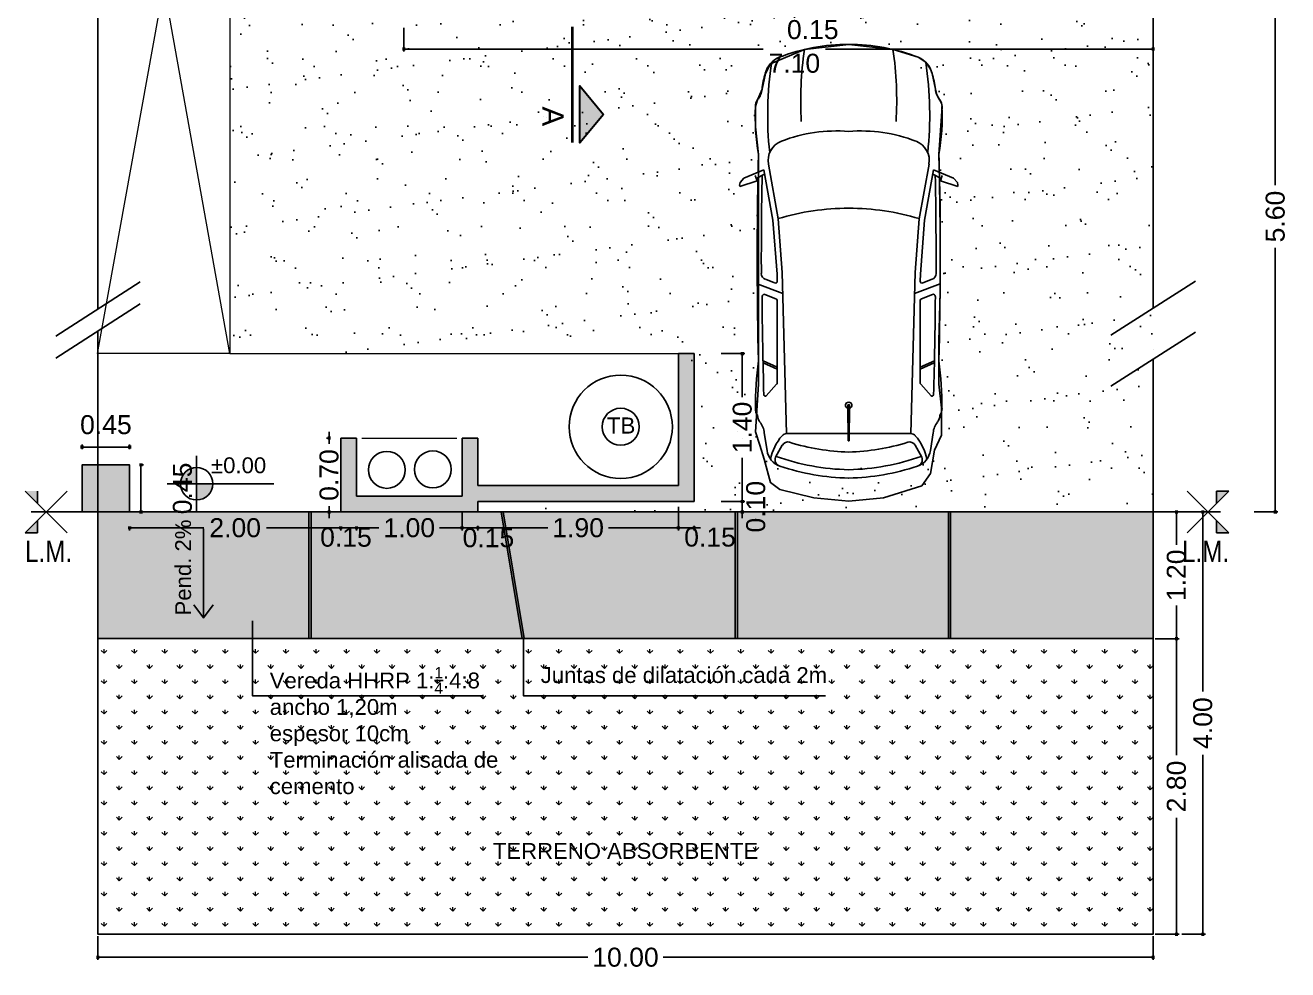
# Model space of a CAD drawing. Header units: millimetres. Extents: x 167 to 347, y -139 to 78.
# Drawn here: x 239.14 to 251.1, y -63.54 to -54.59 of the extents above; entities that cross this region are included whole.
import ezdxf

# ---------------------------------------------------------------- set-up
doc = ezdxf.new("R2010")
doc.units = ezdxf.units.MM
doc.header["$LTSCALE"] = 0.1
doc.header["$MEASUREMENT"] = 0
doc.header["$PDMODE"] = 3
doc.header["$PDSIZE"] = 0.1
doc.linetypes.add('ACAD_ISO04W100', pattern=[30, 24, -3, 0, -3])
doc.layers.get('DEFPOINTS').update_dxf_attribs({"color": 1})
for name, color, linetype in [('11.Ejes', 6, 'ACAD_ISO04W100'), ('9.Mobiliario', 252, 'Continuous'), ('Cotas', 1, 'Continuous'), ('Cubierta', 7, 'Continuous'), ('HATCH', 10, 'Continuous'), ('MURO', 4, 'Continuous'), ('Muros', 7, 'Continuous'), ('muros-pta', 4, 'Continuous'), ('Textos', 2, 'Continuous')]:
    doc.layers.add(name, color=color, linetype=linetype)
doc.layers.add('17.Sombras', color=8, linetype='Continuous', lineweight=5)
doc.styles.add('ARIAL', font='arial.ttf', dxfattribs={"height": 0.18})
doc.styles.add('Diego', font='arial.ttf')
doc.styles.get("Standard").update_dxf_attribs({"font": 'arial.ttf'})
doc.dimstyles.new('MARQ 100', dxfattribs={"dimscale": 0.1, "dimtxt": 1.75, "dimasz": 0.3, "dimexe": 0.25, "dimexo": 1.5, "dimtad": 0, "dimzin": 1, "dimdsep": 46, "dimtxsty": 'ARIAL', "dimblk": 'BOXFILLED', "dimcen": 2.5, "dimclrd": 8, "dimclre": 8, "dimclrt": 4, "dimazin": 0, "dimtfac": 1, "dimtmove": 2, "dimatfit": 3, "dimldrblk": 'DOTSMALL', "dimfxl": 2, "dimfxlon": 1, "dimlwd": -1, "dimarcsym": 0})

# ---------------------------------------------------------------- blocks, each defined once
blk = doc.blocks.new('AUTO GOLF PLANTA')
for p, q in [((1.189, 0.804), (1.268, 0.994)), ((1.268, 0.994), (1.309, 1.03)), ((1.346, 1.033), (1.293, 0.869)), ((1.309, 1.03), (1.335, 1.035)), ((1.335, 1.035), (1.346, 1.033)), ((1.27, 0.877), (1.23, 0.797)), ((1.293, 0.869), (1.243, 0.887)), ((2.267, 0.866), (2.361, 0.624)), ((1.651, 0.668), (1.135, 0.761)), ((1.665, 0.719), (1.189, 0.804)), ((1.665, 0.719), (2.175, 0.679)), ((2.225, 0.79), (2.26, 0.702)), ((2.369, 0.794), (2.409, 0.69)), ((2.997, 0.812), (3.056, 0.678)), ((3.017, 0.81), (3.075, 0.678)), ((3.219, 0.683), (3.33, 0.781)), ((3.679, 0.801), (3.846, 0.774)), ((1.651, 0.668), (2.162, 0.629)), ((3.686, 0.588), (2.162, 0.629)), ((2.243, 0.678), (2.175, 0.679)), ((2.427, 0.678), (3.206, 0.678)), ((3.796, 0.629), (3.91, 0.693)), ((3.686, 0.587), (3.686, 0.005)), ((3.419, 0.007), (3.755, 0.004)), ((3.755, -0.004), (3.755, 0.004)), ((3.419, -0.007), (3.755, -0.004)), ((3.686, -0.587), (3.686, -0.005)), ((3.686, -0.588), (2.162, -0.629)), ((1.651, -0.668), (1.135, -0.761)), ((1.651, -0.668), (2.162, -0.629)), ((1.665, -0.719), (2.175, -0.679)), ((2.243, -0.678), (2.175, -0.679)), ((2.225, -0.79), (2.26, -0.702)), ((2.267, -0.866), (2.361, -0.624)), ((2.369, -0.794), (2.409, -0.69)), ((2.427, -0.678), (3.206, -0.678)), ((2.997, -0.812), (3.056, -0.678)), ((3.017, -0.81), (3.075, -0.678)), ((3.219, -0.683), (3.33, -0.781)), ((3.796, -0.629), (3.91, -0.693)), ((1.665, -0.719), (1.189, -0.804)), ((1.189, -0.804), (1.268, -0.994)), ((1.27, -0.877), (1.23, -0.797)), ((3.679, -0.801), (3.846, -0.774)), ((1.293, -0.869), (1.243, -0.887)), ((1.346, -1.033), (1.293, -0.869)), ((1.268, -0.994), (1.309, -1.03)), ((1.309, -1.03), (1.335, -1.035)), ((1.335, -1.035), (1.346, -1.033))]:
    blk.add_line(p, q)
for centre, radius, start, end in [((0.403, 1.017), 0.197, 275.9895, 308.6871), ((0.585, 0.789), 0.0955, 87.4739, 128.6871), ((0.685, -1.132), 2.018, 79.8258, 92.7114), ((2.019, -39.672), 40.539, 91.1408, 91.3819), ((2.019, -39.672), 40.539, 88.6181, 91.0712), ((3.453, -2.653), 3.537, 90.0603, 97.4025), ((3.453, 0.789), 0.0955, 51.3129, 92.5261), ((3.517, 0.768), 0.0955, 51.3129, 92.5261), ((3.7, 0.996), 0.197, 231.3129, 264.0105), ((0.33, 0.572), 0.225, 104.0371, 157.2006), ((0.67, -2.536), 3.304, 83.8263, 98.7194), ((0.499, 0.098), 0.727, 95.9895, 107.9469), ((1.101, 0.567), 0.197, 79.8299, 158.9468), ((2.019, -39.672), 40.5, 89.7857, 91.1003), ((2.17, 0.769), 0.059, 21.2791, 89.7857), ((2.387, 0.801), 0.0197, 89.6118, 201.2791), ((2.105, -40.859), 41.681, 88.3299, 89.6118), ((3.319, 0.79), 0.0138, 319.5223, 88.2063), ((4.024, 0.266), 0.484, 101.1159, 130.9804), ((3.824, 0.595), 0.18, 18.2803, 83.2196), ((1.838, 0), 1.838, 158.994, 180), ((2.269, 0.117), 1.449, 158.9468, 184.6441), ((3.873, 0), 2.321, 163.2682, 180), ((2.243, 0.695), 0.0177, 268.4926, 21.2791), ((2.427, 0.697), 0.0197, 201.2791, 270), ((3.206, 0.697), 0.0197, 270, 311.6453), ((3.745, 0.587), 0.059, 130.9804, 180), ((3.825, 0.577), 0.059, 119.294, 197.2942), ((1.86, -0.043), 2.169, 1.135, 19.702), ((3.935, 0.635), 0.0623, 15.1262, 113.3532), ((1.889, -0.047), 2.219, 1.2017, 18.3402), ((1.822, -0.05), 2.04, 1.3982, 17.3891), ((0.532, -2.849), 3.304, 86.544, 98.4137), ((1.838, 0), 1.838, 180, 201.006), ((3.873, 0), 2.321, 180, 196.7318), ((3.419, 0), 0.0297, 13.7603, 346.2397), ((3.419, 0), 0.00735, 90, 270), ((1.889, 0.047), 2.219, 341.6598, 358.7983), ((2.269, -0.117), 1.449, 175.3559, 201.0532), ((1.822, 0.05), 2.04, 342.6109, 358.6018), ((1.86, 0.043), 2.169, 340.298, 358.865), ((0.532, 2.849), 3.304, 261.5863, 273.456), ((3.745, -0.587), 0.059, 180, 229.0196), ((3.825, -0.577), 0.059, 162.7058, 240.706), ((0.33, -0.572), 0.225, 202.7994, 255.9629), ((1.101, -0.567), 0.197, 201.0532, 280.1701), ((2.243, -0.695), 0.0177, 338.7209, 91.5074), ((2.427, -0.697), 0.0197, 90, 158.7209), ((3.206, -0.697), 0.0197, 48.3547, 90), ((4.024, -0.266), 0.484, 229.0196, 258.8841), ((3.824, -0.595), 0.18, 276.7804, 341.7197), ((3.935, -0.635), 0.0623, 246.6468, 344.8738), ((0.67, 2.536), 3.304, 261.2806, 276.1737), ((0.499, -0.098), 0.727, 252.0531, 264.0105), ((0.403, -1.017), 0.197, 51.3129, 84.0105), ((2.019, 39.672), 40.5, 268.8997, 270.2143), ((2.17, -0.769), 0.059, 270.2143, 338.7209), ((2.387, -0.801), 0.0197, 158.7209, 270.3882), ((2.105, 40.859), 41.681, 270.3882, 271.6701), ((3.319, -0.79), 0.0138, 271.7937, 40.4777), ((3.7, -0.996), 0.197, 95.9895, 128.6871), ((0.585, -0.789), 0.0955, 231.3129, 272.5261), ((0.685, 1.132), 2.018, 267.2886, 280.1742), ((2.019, 39.672), 40.539, 268.6181, 268.8592), ((2.019, 39.672), 40.539, 268.9288, 271.3819), ((3.453, 2.653), 3.537, 262.5975, 269.9397), ((3.453, -0.789), 0.0955, 267.4739, 308.6871), ((3.517, -0.768), 0.0955, 267.4739, 308.6871)]:
    blk.add_arc(centre, radius, start, end)
blk = doc.blocks.new('_BoxFilled')
at = {"color": 0, "linetype": 'ByBlock', "lineweight": -2}
blk.add_line((-0.5, 0), (-1, 0), dxfattribs=at)
at = {"color": 0, "linetype": 'ByBlock'}
blk.add_solid([(-0.5, 0.5), (0.5, 0.5), (-0.5, -0.5), (0.5, -0.5)], dxfattribs=at)
blk = doc.blocks.new('*D140')
at = {"layer": 'Cotas', "color": 8, "lineweight": -2, "transparency": 16777216}
for p, q in [((246.524, -54.26), (246.524, -54.485)), ((246.674, -54.26), (246.674, -54.485))]:
    blk.add_line(p, q, dxfattribs=at)
at = {"layer": 'Cotas', "color": 8, "transparency": 16777216}
for p, q in [((246.494, -54.46), (246.464, -54.46)), ((246.524, -54.46), (246.674, -54.46)), ((246.704, -54.46), (246.734, -54.46))]:
    blk.add_line(p, q, dxfattribs=at)
at = {"layer": 'DEFPOINTS', "color": 0, "transparency": 16777216}
for p in [(246.524, -53.306), (246.674, -53.306), (246.674, -54.46)]:
    blk.add_point(p, dxfattribs=at)
at = {"layer": 'Cotas', "color": 8, "transparency": 16777216, "xscale": 0.03, "yscale": 0.03, "zscale": 0.03}
blk.add_blockref('_BoxFilled', (246.524, -54.46), dxfattribs=at)
at = {"layer": 'Cotas', "color": 8, "transparency": 16777216, "xscale": 0.03, "yscale": 0.03, "zscale": 0.03, "rotation": 180}
blk.add_blockref('_BoxFilled', (246.674, -54.46), dxfattribs=at)
at = {"layer": 'Cotas', "color": 4, "transparency": 16777216, "insert": (246.599, -54.634), "char_height": 0.18, "attachment_point": 5, "style": 'ARIAL'}
blk.add_mtext('0.15', dxfattribs=at)
blk = doc.blocks.new('_DotSmall')
at = {"color": 0, "linetype": 'ByBlock', "const_width": 0.5}
blk.add_lwpolyline([(-0.0625, 0, 1), (0.0625, 0, 1)], format="xyb", close=True, dxfattribs=at)
blk = doc.blocks.new('*D93')
at = {"layer": 'Cotas', "color": 8, "lineweight": -2, "transparency": 16777216}
for p, q in [((239.824, -63.22), (239.824, -63.445)), ((249.824, -63.22), (249.824, -63.445))]:
    blk.add_line(p, q, dxfattribs=at)
at = {"layer": 'Cotas', "color": 8, "transparency": 16777216}
for p, q in [((239.854, -63.42), (244.467, -63.42)), ((249.794, -63.42), (245.182, -63.42))]:
    blk.add_line(p, q, dxfattribs=at)
at = {"layer": 'DEFPOINTS', "color": 0, "transparency": 16777216}
for p in [(239.824, -62.847), (249.824, -62.847), (249.824, -63.42)]:
    blk.add_point(p, dxfattribs=at)
at = {"layer": 'Cotas', "color": 8, "transparency": 16777216, "xscale": 0.03, "yscale": 0.03, "zscale": 0.03, "rotation": 180}
blk.add_blockref('_BoxFilled', (239.824, -63.42), dxfattribs=at)
at = {"layer": 'Cotas', "color": 8, "transparency": 16777216, "xscale": 0.03, "yscale": 0.03, "zscale": 0.03}
blk.add_blockref('_BoxFilled', (249.824, -63.42), dxfattribs=at)
at = {"layer": 'Cotas', "color": 4, "transparency": 16777216, "insert": (244.824, -63.42), "char_height": 0.18, "attachment_point": 5, "style": 'ARIAL'}
blk.add_mtext('10.00', dxfattribs=at)
blk = doc.blocks.new('*D74')
at = {"layer": 'Cotas', "color": 8, "lineweight": -2, "transparency": 16777216}
for p, q in [((250.045, -59.202), (250.02, -59.202)), ((250.045, -60.402), (250.02, -60.402))]:
    blk.add_line(p, q, dxfattribs=at)
at = {"layer": 'Cotas', "color": 8, "transparency": 16777216}
for p, q in [((250.045, -59.232), (250.045, -59.514)), ((250.045, -60.372), (250.045, -60.089))]:
    blk.add_line(p, q, dxfattribs=at)
at = {"layer": 'DEFPOINTS', "color": 0, "transparency": 16777216}
for p in [(250.094, -59.202), (250.045, -60.402), (250.094, -60.402)]:
    blk.add_point(p, dxfattribs=at)
at = {"layer": 'Cotas', "color": 8, "transparency": 16777216, "xscale": 0.03, "yscale": 0.03, "zscale": 0.03}
for p, rotation in [((250.045, -59.202), 90), ((250.045, -60.402), 270)]:
    blk.add_blockref('_BoxFilled', p, dxfattribs=dict(at, rotation=rotation))
at = {"layer": 'Cotas', "color": 4, "transparency": 16777216, "insert": (250.045, -59.802), "char_height": 0.18, "attachment_point": 5, "rotation": 90, "style": 'ARIAL'}
blk.add_mtext('1.20', dxfattribs=at)
blk = doc.blocks.new('*D75')
at = {"layer": 'Cotas', "color": 8, "lineweight": -2, "transparency": 16777216}
for p, q in [((249.845, -60.402), (250.07, -60.402)), ((249.845, -63.202), (250.07, -63.202))]:
    blk.add_line(p, q, dxfattribs=at)
at = {"layer": 'Cotas', "color": 8, "transparency": 16777216}
for p, q in [((250.045, -60.432), (250.045, -61.504)), ((250.045, -63.172), (250.045, -62.099))]:
    blk.add_line(p, q, dxfattribs=at)
at = {"layer": 'DEFPOINTS', "color": 0, "transparency": 16777216}
for p in [(249.37, -60.402), (249.37, -63.202), (250.045, -63.202)]:
    blk.add_point(p, dxfattribs=at)
at = {"layer": 'Cotas', "color": 8, "transparency": 16777216, "xscale": 0.03, "yscale": 0.03, "zscale": 0.03}
for p, rotation in [((250.045, -60.402), 90), ((250.045, -63.202), 270)]:
    blk.add_blockref('_BoxFilled', p, dxfattribs=dict(at, rotation=rotation))
at = {"layer": 'Cotas', "color": 4, "transparency": 16777216, "insert": (250.045, -61.802), "char_height": 0.18, "attachment_point": 5, "rotation": 90, "style": 'ARIAL'}
blk.add_mtext('2.80', dxfattribs=at)
blk = doc.blocks.new('*D76')
at = {"layer": 'Cotas', "color": 8, "lineweight": -2, "transparency": 16777216}
for p, q in [((250.095, -59.202), (250.32, -59.202)), ((250.095, -63.202), (250.32, -63.202))]:
    blk.add_line(p, q, dxfattribs=at)
at = {"layer": 'Cotas', "color": 8, "transparency": 16777216}
for p, q in [((250.295, -59.232), (250.295, -60.902)), ((250.295, -63.172), (250.295, -61.501))]:
    blk.add_line(p, q, dxfattribs=at)
at = {"layer": 'DEFPOINTS', "color": 0, "transparency": 16777216}
for p in [(249.929, -59.202), (249.929, -63.202), (250.295, -63.202)]:
    blk.add_point(p, dxfattribs=at)
at = {"layer": 'Cotas', "color": 8, "transparency": 16777216, "xscale": 0.03, "yscale": 0.03, "zscale": 0.03}
for p, rotation in [((250.295, -59.202), 90), ((250.295, -63.202), 270)]:
    blk.add_blockref('_BoxFilled', p, dxfattribs=dict(at, rotation=rotation))
at = {"layer": 'Cotas', "color": 4, "transparency": 16777216, "insert": (250.295, -61.202), "char_height": 0.18, "attachment_point": 5, "rotation": 90, "style": 'ARIAL'}
blk.add_mtext('4.00', dxfattribs=at)
blk = doc.blocks.new('*D78')
at = {"layer": 'Cotas', "color": 8, "lineweight": -2, "transparency": 16777216}
for p, q in [((242.724, -54.617), (242.724, -54.842)), ((249.824, -54.617), (249.824, -54.842))]:
    blk.add_line(p, q, dxfattribs=at)
at = {"layer": 'Cotas', "color": 8, "transparency": 16777216}
for p, q in [((242.754, -54.817), (246.129, -54.817)), ((249.794, -54.817), (246.72, -54.817))]:
    blk.add_line(p, q, dxfattribs=at)
at = {"layer": 'DEFPOINTS', "color": 0, "transparency": 16777216}
for p in [(242.724, -53.663), (249.824, -53.663), (249.824, -54.817)]:
    blk.add_point(p, dxfattribs=at)
at = {"layer": 'Cotas', "color": 8, "transparency": 16777216, "xscale": 0.03, "yscale": 0.03, "zscale": 0.03, "rotation": 180}
blk.add_blockref('_BoxFilled', (242.724, -54.817), dxfattribs=at)
at = {"layer": 'Cotas', "color": 8, "transparency": 16777216, "xscale": 0.03, "yscale": 0.03, "zscale": 0.03}
blk.add_blockref('_BoxFilled', (249.824, -54.817), dxfattribs=at)
at = {"layer": 'Cotas', "color": 4, "transparency": 16777216, "insert": (246.424, -54.953), "char_height": 0.18, "attachment_point": 5, "style": 'ARIAL'}
blk.add_mtext('7.10', dxfattribs=at)
blk = doc.blocks.new('*D79')
at = {"layer": 'Cotas', "color": 8, "lineweight": -2, "transparency": 16777216}
for p, q in [((250.782, -53.606), (251.007, -53.606)), ((250.782, -59.202), (251.007, -59.202))]:
    blk.add_line(p, q, dxfattribs=at)
at = {"layer": 'Cotas', "color": 8, "transparency": 16777216}
for p, q in [((250.982, -53.636), (250.982, -56.108)), ((250.982, -59.172), (250.982, -56.7))]:
    blk.add_line(p, q, dxfattribs=at)
at = {"layer": 'DEFPOINTS', "color": 0, "transparency": 16777216}
for p in [(250.391, -53.606), (250.982, -53.606), (250.391, -59.202)]:
    blk.add_point(p, dxfattribs=at)
at = {"layer": 'Cotas', "color": 8, "transparency": 16777216, "xscale": 0.03, "yscale": 0.03, "zscale": 0.03}
for p, rotation in [((250.982, -53.606), 90), ((250.982, -59.202), 270)]:
    blk.add_blockref('_BoxFilled', p, dxfattribs=dict(at, rotation=rotation))
at = {"layer": 'Cotas', "color": 4, "transparency": 16777216, "insert": (250.982, -56.404), "char_height": 0.18, "attachment_point": 5, "rotation": 90, "style": 'ARIAL'}
blk.add_mtext('5.60', dxfattribs=at)
blk = doc.blocks.new('*D98')
at = {"color": 8, "transparency": 16777216}
for p, q in [((242.095, -59.352), (242.065, -59.352)), ((242.125, -59.352), (242.275, -59.352)), ((242.305, -59.352), (242.335, -59.352))]:
    blk.add_line(p, q, dxfattribs=at)
at = {"color": 8, "lineweight": -2, "transparency": 16777216}
for p, q in [((242.125, -59.352), (242.125, -59.377)), ((242.275, -59.352), (242.275, -59.377))]:
    blk.add_line(p, q, dxfattribs=at)
at = {"layer": 'DEFPOINTS', "color": 0, "transparency": 16777216}
for p in [(242.125, -59.284), (242.275, -59.284), (242.275, -59.352)]:
    blk.add_point(p, dxfattribs=at)
at = {"color": 8, "transparency": 16777216, "xscale": 0.03, "yscale": 0.03, "zscale": 0.03}
blk.add_blockref('_BoxFilled', (242.125, -59.352), dxfattribs=at)
at = {"color": 8, "transparency": 16777216, "xscale": 0.03, "yscale": 0.03, "zscale": 0.03, "rotation": 180}
blk.add_blockref('_BoxFilled', (242.275, -59.352), dxfattribs=at)
at = {"color": 4, "transparency": 16777216, "insert": (242.175, -59.442), "char_height": 0.18, "attachment_point": 5, "style": 'ARIAL'}
blk.add_mtext('0.15', dxfattribs=at)
blk = doc.blocks.new('*D99')
at = {"color": 8, "lineweight": -2, "transparency": 16777216}
for p, q in [((243.275, -59.202), (243.275, -59.377)), ((242.275, -59.352), (242.275, -59.377))]:
    blk.add_line(p, q, dxfattribs=at)
at = {"color": 8, "transparency": 16777216}
for p, q in [((242.305, -59.352), (242.487, -59.352)), ((243.245, -59.352), (243.062, -59.352))]:
    blk.add_line(p, q, dxfattribs=at)
at = {"layer": 'DEFPOINTS', "color": 0, "transparency": 16777216}
for p in [(243.275, -59.052), (242.275, -59.284), (243.275, -59.352)]:
    blk.add_point(p, dxfattribs=at)
at = {"color": 8, "transparency": 16777216, "xscale": 0.03, "yscale": 0.03, "zscale": 0.03, "rotation": 180}
blk.add_blockref('_BoxFilled', (242.275, -59.352), dxfattribs=at)
at = {"color": 8, "transparency": 16777216, "xscale": 0.03, "yscale": 0.03, "zscale": 0.03}
blk.add_blockref('_BoxFilled', (243.275, -59.352), dxfattribs=at)
at = {"color": 4, "transparency": 16777216, "insert": (242.775, -59.352), "char_height": 0.18, "attachment_point": 5, "style": 'ARIAL'}
blk.add_mtext('1.00', dxfattribs=at)
blk = doc.blocks.new('*D100')
at = {"color": 8, "lineweight": -2, "transparency": 16777216}
for p, q in [((243.275, -59.202), (243.275, -59.377)), ((243.425, -59.352), (243.425, -59.377))]:
    blk.add_line(p, q, dxfattribs=at)
at = {"color": 8, "transparency": 16777216}
for p, q in [((243.245, -59.352), (243.215, -59.352)), ((243.275, -59.352), (243.425, -59.352)), ((243.455, -59.352), (243.485, -59.352))]:
    blk.add_line(p, q, dxfattribs=at)
at = {"layer": 'DEFPOINTS', "color": 0, "transparency": 16777216}
for p in [(243.275, -59.052), (243.425, -59.284), (243.425, -59.352)]:
    blk.add_point(p, dxfattribs=at)
at = {"color": 8, "transparency": 16777216, "xscale": 0.03, "yscale": 0.03, "zscale": 0.03}
blk.add_blockref('_BoxFilled', (243.275, -59.352), dxfattribs=at)
at = {"color": 8, "transparency": 16777216, "xscale": 0.03, "yscale": 0.03, "zscale": 0.03, "rotation": 180}
blk.add_blockref('_BoxFilled', (243.425, -59.352), dxfattribs=at)
at = {"color": 4, "transparency": 16777216, "insert": (243.525, -59.447), "char_height": 0.18, "attachment_point": 5, "style": 'ARIAL'}
blk.add_mtext('0.15', dxfattribs=at)
blk = doc.blocks.new('*D101')
at = {"color": 8, "lineweight": -2, "transparency": 16777216}
for p, q in [((245.325, -59.152), (245.325, -59.377)), ((243.425, -59.334), (243.425, -59.377))]:
    blk.add_line(p, q, dxfattribs=at)
at = {"color": 8, "transparency": 16777216}
for p, q in [((243.455, -59.352), (244.087, -59.352)), ((245.295, -59.352), (244.662, -59.352))]:
    blk.add_line(p, q, dxfattribs=at)
at = {"layer": 'DEFPOINTS', "color": 0, "transparency": 16777216}
for p in [(245.325, -58.952), (243.425, -59.184), (245.325, -59.352)]:
    blk.add_point(p, dxfattribs=at)
at = {"color": 8, "transparency": 16777216, "xscale": 0.03, "yscale": 0.03, "zscale": 0.03, "rotation": 180}
blk.add_blockref('_BoxFilled', (243.425, -59.352), dxfattribs=at)
at = {"color": 8, "transparency": 16777216, "xscale": 0.03, "yscale": 0.03, "zscale": 0.03}
blk.add_blockref('_BoxFilled', (245.325, -59.352), dxfattribs=at)
at = {"color": 4, "transparency": 16777216, "insert": (244.375, -59.352), "char_height": 0.18, "attachment_point": 5, "style": 'ARIAL'}
blk.add_mtext('1.90', dxfattribs=at)
blk = doc.blocks.new('*D102')
at = {"color": 8, "lineweight": -2, "transparency": 16777216}
for p, q in [((245.325, -59.152), (245.325, -59.377)), ((245.475, -59.334), (245.475, -59.377))]:
    blk.add_line(p, q, dxfattribs=at)
at = {"color": 8, "transparency": 16777216}
for p, q in [((245.295, -59.352), (245.265, -59.352)), ((245.325, -59.352), (245.475, -59.352)), ((245.505, -59.352), (245.535, -59.352))]:
    blk.add_line(p, q, dxfattribs=at)
at = {"layer": 'DEFPOINTS', "color": 0, "transparency": 16777216}
for p in [(245.325, -58.952), (245.475, -59.184), (245.475, -59.352)]:
    blk.add_point(p, dxfattribs=at)
at = {"color": 8, "transparency": 16777216, "xscale": 0.03, "yscale": 0.03, "zscale": 0.03}
blk.add_blockref('_BoxFilled', (245.325, -59.352), dxfattribs=at)
at = {"color": 8, "transparency": 16777216, "xscale": 0.03, "yscale": 0.03, "zscale": 0.03, "rotation": 180}
blk.add_blockref('_BoxFilled', (245.475, -59.352), dxfattribs=at)
at = {"color": 4, "transparency": 16777216, "insert": (245.625, -59.441), "char_height": 0.18, "attachment_point": 5, "style": 'ARIAL'}
blk.add_mtext('0.15', dxfattribs=at)
blk = doc.blocks.new('*D154')
at = {"color": 8, "lineweight": -2, "transparency": 16777216}
for p, q in [((242.015, -58.502), (241.99, -58.502)), ((242.015, -59.202), (241.99, -59.202))]:
    blk.add_line(p, q, dxfattribs=at)
at = {"color": 8, "transparency": 16777216}
for p, q in [((242.015, -58.472), (242.015, -58.442)), ((242.015, -58.502), (242.015, -58.556)), ((242.015, -59.202), (242.015, -59.148)), ((242.015, -59.232), (242.015, -59.262))]:
    blk.add_line(p, q, dxfattribs=at)
at = {"layer": 'DEFPOINTS', "color": 0, "transparency": 16777216}
for p in [(242.125, -58.502), (242.015, -59.202), (242.125, -59.202)]:
    blk.add_point(p, dxfattribs=at)
at = {"color": 8, "transparency": 16777216, "xscale": 0.03, "yscale": 0.03, "zscale": 0.03}
for p, rotation in [((242.015, -58.502), 270), ((242.015, -59.202), 90)]:
    blk.add_blockref('_BoxFilled', p, dxfattribs=dict(at, rotation=rotation))
at = {"color": 4, "transparency": 16777216, "insert": (242.015, -58.852), "char_height": 0.18, "attachment_point": 5, "rotation": 90, "style": 'ARIAL'}
blk.add_mtext('0.70', dxfattribs=at)
blk = doc.blocks.new('*D103')
at = {"color": 8, "lineweight": -2, "transparency": 16777216}
for p, q in [((245.731, -57.702), (245.956, -57.702)), ((245.931, -59.102), (245.906, -59.102))]:
    blk.add_line(p, q, dxfattribs=at)
at = {"color": 8, "transparency": 16777216}
for p, q in [((245.931, -57.732), (245.931, -58.114)), ((245.931, -59.072), (245.931, -58.689))]:
    blk.add_line(p, q, dxfattribs=at)
at = {"layer": 'DEFPOINTS', "color": 0, "transparency": 16777216}
for p in [(245.475, -57.702), (245.931, -59.102), (245.97, -59.102)]:
    blk.add_point(p, dxfattribs=at)
at = {"color": 8, "transparency": 16777216, "xscale": 0.03, "yscale": 0.03, "zscale": 0.03}
for p, rotation in [((245.931, -57.702), 90), ((245.931, -59.102), 270)]:
    blk.add_blockref('_BoxFilled', p, dxfattribs=dict(at, rotation=rotation))
at = {"color": 4, "transparency": 16777216, "insert": (245.931, -58.402), "char_height": 0.18, "attachment_point": 5, "rotation": 90, "style": 'ARIAL'}
blk.add_mtext('1.40', dxfattribs=at)
blk = doc.blocks.new('*D155')
at = {"color": 8, "lineweight": -2, "transparency": 16777216}
for p, q in [((240.232, -58.756), (240.257, -58.756)), ((240.232, -59.202), (240.257, -59.202))]:
    blk.add_line(p, q, dxfattribs=at)
at = {"color": 8, "transparency": 16777216}
blk.add_line((240.232, -59.172), (240.232, -58.786), dxfattribs=at)
at = {"layer": 'DEFPOINTS', "color": 0, "transparency": 16777216}
for p in [(240.125, -58.756), (240.232, -58.756), (240.125, -59.202)]:
    blk.add_point(p, dxfattribs=at)
at = {"color": 8, "transparency": 16777216, "xscale": 0.03, "yscale": 0.03, "zscale": 0.03}
for p, rotation in [((240.232, -58.756), 90), ((240.232, -59.202), 270)]:
    blk.add_blockref('_BoxFilled', p, dxfattribs=dict(at, rotation=rotation))
at = {"color": 4, "transparency": 16777216, "insert": (240.626, -58.979), "char_height": 0.18, "attachment_point": 5, "rotation": 90, "style": 'ARIAL'}
blk.add_mtext('0.45', dxfattribs=at)
blk = doc.blocks.new('*D156')
at = {"color": 8, "lineweight": -2, "transparency": 16777216}
for p, q in [((239.674, -58.606), (239.674, -58.562)), ((240.125, -58.606), (240.125, -58.562))]:
    blk.add_line(p, q, dxfattribs=at)
at = {"color": 8, "transparency": 16777216}
blk.add_line((239.704, -58.587), (240.095, -58.587), dxfattribs=at)
at = {"layer": 'DEFPOINTS', "color": 0, "transparency": 16777216}
for p in [(240.125, -58.587), (239.674, -58.756), (240.125, -58.756)]:
    blk.add_point(p, dxfattribs=at)
at = {"color": 8, "transparency": 16777216, "xscale": 0.03, "yscale": 0.03, "zscale": 0.03, "rotation": 180}
blk.add_blockref('_BoxFilled', (239.674, -58.587), dxfattribs=at)
at = {"color": 8, "transparency": 16777216, "xscale": 0.03, "yscale": 0.03, "zscale": 0.03}
blk.add_blockref('_BoxFilled', (240.125, -58.587), dxfattribs=at)
at = {"color": 4, "transparency": 16777216, "insert": (239.9, -58.376), "char_height": 0.18, "attachment_point": 5, "style": 'ARIAL'}
blk.add_mtext('0.45', dxfattribs=at)
blk = doc.blocks.new('*D157')
at = {"color": 8, "lineweight": -2, "transparency": 16777216}
for p, q in [((240.125, -59.352), (240.125, -59.377)), ((242.125, -59.352), (242.125, -59.377))]:
    blk.add_line(p, q, dxfattribs=at)
at = {"color": 8, "transparency": 16777216}
for p, q in [((240.155, -59.352), (240.827, -59.352)), ((242.095, -59.352), (241.422, -59.352))]:
    blk.add_line(p, q, dxfattribs=at)
at = {"layer": 'DEFPOINTS', "color": 0, "transparency": 16777216}
for p in [(240.125, -59.202), (242.125, -59.202), (240.125, -59.352)]:
    blk.add_point(p, dxfattribs=at)
at = {"color": 8, "transparency": 16777216, "xscale": 0.03, "yscale": 0.03, "zscale": 0.03, "rotation": 180}
blk.add_blockref('_BoxFilled', (240.125, -59.352), dxfattribs=at)
at = {"color": 8, "transparency": 16777216, "xscale": 0.03, "yscale": 0.03, "zscale": 0.03}
blk.add_blockref('_BoxFilled', (242.125, -59.352), dxfattribs=at)
at = {"color": 4, "transparency": 16777216, "insert": (241.125, -59.352), "char_height": 0.18, "attachment_point": 5, "style": 'ARIAL'}
blk.add_mtext('2.00', dxfattribs=at)
blk = doc.blocks.new('Nivel Planta')
at = {"layer": 'Cubierta'}
h = blk.add_hatch(color=1, dxfattribs=at)
h.paths.add_polyline_path([(509.8507, 209.4131, 0.414214), (509.7327, 209.2951), (509.8507, 209.2951)])
h.paths.add_polyline_path([(509.9687, 209.2951), (509.8507, 209.2951), (509.8507, 209.1771, 0.414214)])
at = {"layer": 'Cotas', "color": 1}
for p, q in [((509.8507, 209.4986), (509.8507, 209.0904)), ((509.6361, 209.2951), (510.4131, 209.2951))]:
    blk.add_line(p, q, dxfattribs=at)
blk.add_circle((509.8507, 209.2951), 0.118, dxfattribs=at)
blk = doc.blocks.new('*D161')
at = {"color": 8, "lineweight": -2, "transparency": 16777216}
for p, q in [((245.731, -59.102), (245.956, -59.102)), ((245.731, -59.202), (245.956, -59.202))]:
    blk.add_line(p, q, dxfattribs=at)
at = {"color": 8, "transparency": 16777216}
for p, q in [((245.931, -59.072), (245.931, -59.042)), ((245.931, -59.102), (245.931, -59.202)), ((245.931, -59.232), (245.931, -59.262))]:
    blk.add_line(p, q, dxfattribs=at)
at = {"layer": 'DEFPOINTS', "color": 0, "transparency": 16777216}
for p in [(245.475, -59.102), (245.475, -59.202), (245.931, -59.202)]:
    blk.add_point(p, dxfattribs=at)
at = {"color": 8, "transparency": 16777216, "xscale": 0.03, "yscale": 0.03, "zscale": 0.03}
for p, rotation in [((245.931, -59.102), 270), ((245.931, -59.202), 90)]:
    blk.add_blockref('_BoxFilled', p, dxfattribs=dict(at, rotation=rotation))
at = {"color": 4, "transparency": 16777216, "insert": (246.059, -59.152), "char_height": 0.18, "attachment_point": 5, "rotation": 90, "style": 'ARIAL'}
blk.add_mtext('0.10', dxfattribs=at)

msp = doc.modelspace()

# ---------------------------------------------------------------- hatches: boundary and pattern name
at = {"linetype": 'ACAD_ISO04W100'}
h = msp.add_hatch(dxfattribs=at)
h.set_pattern_fill('AR-SAND', color=1, scale=0.01, style=0)
h.set_pattern_definition([(37.5, (-3841.58295, -1768.56177), (-0.016000313, 0.489413237), [0, -0.38608, 0, -0.4318, 0, -0.41275]), (7.5, (-3841.58295, -1768.5618), (0.44952328, 0.7168251), [0, -0.20828, 0, -0.34798, 0, -0.13335]), (327.5, (-3841.89537, -1768.56177), (0.79099237, 0.001437185), [0, -0.127, 0, -0.4572, 0, -0.5969]), (317.5, (-3841.8954, -1768.5618), (0.76355645, 0.22292932), [0, -0.0635, 0, -0.29972, 0, -0.3429])])
h.paths.add_polyline_path([(249.8243, -54.2055), (241.0749, -54.2066), (241.0749, -57.7016), (245.4249, -57.7016), (245.4249, -59.1016), (243.3249, -59.1016), (243.3249, -59.2016), (249.8243, -59.2016)])
edge = h.paths.add_edge_path(flags=16)
edge.add_line((245.9063, -56.119), (245.9041, -56.108))
edge.add_line((245.9041, -56.108), (245.9096, -56.0817))
edge.add_line((245.9096, -56.0817), (245.9458, -56.0411))
edge.add_line((245.9458, -56.0411), (246.0807, -55.9851))
edge.add_arc((286.6114, -56.7922), 40.5388, 178.61806, 178.85917, ccw=False)
edge.add_arc((248.071, -55.458), 2.0183, 177.28863, 190.17417, ccw=False)
edge.add_arc((246.1504, -55.3583), 0.0955, 141.31293, 182.52612, ccw=False)
edge.add_arc((245.9224, -55.1757), 0.1965, 321.31293, 354.01054)
edge.add_arc((246.8409, -55.2721), 0.7271, 162.05313, 174.01054, ccw=False)
edge.add_arc((246.3678, -55.1027), 0.2252, 112.79944, 165.96292, ccw=False)
edge.add_arc((246.9393, -56.6108), 1.8378, 90, 111.006, ccw=False)
edge.add_arc((246.9393, -56.6108), 1.8378, 68.994, 90, ccw=False)
edge.add_arc((247.5108, -55.1027), 0.2252, 14.03708, 67.20056, ccw=False)
edge.add_arc((247.0376, -55.2721), 0.7271, 5.98946, 17.94687, ccw=False)
edge.add_arc((247.9561, -55.1757), 0.1965, 185.98946, 218.68707)
edge.add_arc((247.7282, -55.3583), 0.0955, -2.52612, 38.68707, ccw=False)
edge.add_arc((245.8076, -55.458), 2.0183, -10.17417, 2.71137, ccw=False)
edge.add_arc((207.2671, -56.7922), 40.5388, 1.14083, 1.38194, ccw=False)
edge.add_line((247.7979, -55.9851), (247.9328, -56.0411))
edge.add_line((247.9328, -56.0411), (247.969, -56.0817))
edge.add_line((247.969, -56.0817), (247.9745, -56.108))
edge.add_line((247.9745, -56.108), (247.9723, -56.119))
edge.add_line((247.9723, -56.119), (247.8087, -56.0663))
edge.add_line((247.8087, -56.0663), (247.8168, -56.0434))
edge.add_line((247.8168, -56.0434), (247.7988, -56.0343))
edge.add_arc((207.2671, -56.7922), 40.5388, -1.38194, 1.07118, ccw=False)
edge.add_arc((244.2866, -58.2256), 3.537, 0.06026, 7.40254, ccw=False)
edge.add_arc((247.7282, -58.2261), 0.0955, -38.68707, 2.52612, ccw=False)
edge.add_arc((247.7073, -58.29), 0.0955, -38.68707, 2.52612, ccw=False)
edge.add_arc((247.9353, -58.4726), 0.1965, 141.31293, 174.01054)
edge.add_line((247.7398, -58.4521), (247.7131, -58.6185))
edge.add_arc((247.5346, -58.5973), 0.1798, 291.62312, 353.21958, ccw=False)
edge.add_arc((247.5747, -58.7078), 0.0623, 285.1262, 294.77718, ccw=False)
edge.add_arc((246.8927, -56.6615), 2.2192, 271.20167, 288.34022, ccw=False)
edge.add_arc((246.9858, -56.6615), 2.2192, 251.65978, 268.79833, ccw=False)
edge.add_arc((246.3038, -58.7078), 0.0623, 245.22282, 254.8738, ccw=False)
edge.add_arc((246.3439, -58.5973), 0.1798, 186.78042, 248.37688, ccw=False)
edge.add_line((246.1654, -58.6185), (246.1387, -58.4521))
edge.add_arc((245.9433, -58.4726), 0.1965, 5.98946, 38.68707)
edge.add_arc((246.1713, -58.29), 0.0955, 177.47388, 218.68707, ccw=False)
edge.add_arc((246.1504, -58.2261), 0.0955, 177.47388, 218.68707, ccw=False)
edge.add_arc((249.592, -58.2256), 3.537, 172.59746, 179.93974, ccw=False)
edge.add_arc((286.6114, -56.7922), 40.5388, 178.92882, 181.38194, ccw=False)
edge.add_line((246.0797, -56.0343), (246.0618, -56.0434))
edge.add_line((246.0618, -56.0434), (246.0699, -56.0663))
edge.add_line((246.0699, -56.0663), (245.9063, -56.119))
h = msp.add_hatch(color=256)
h.dxf.hatch_style = 1
h.paths.add_polyline_path([(244.3925, -55.1669), (244.3925, -55.7063), (244.6146, -55.4366)])
at = {"layer": '11.Ejes'}
h = msp.add_hatch(color=256, dxfattribs=at)
h.dxf.hatch_style = 1
h.paths.add_polyline_path([(239.252, -59.0036), (239.1356, -59.0036), (239.252, -59.12)])
h.paths.add_polyline_path([(239.252, -59.3996), (239.252, -59.2833), (239.1356, -59.3996)])
h = msp.add_hatch(color=256, dxfattribs=at)
h.dxf.hatch_style = 1
h.paths.add_polyline_path([(250.4264, -59.12), (250.5427, -59.0036), (250.4264, -59.0036)])
h.paths.add_polyline_path([(250.5427, -59.3996), (250.4264, -59.2833), (250.4264, -59.3996)])
at = {"layer": '17.Sombras'}
h = msp.add_hatch(dxfattribs=at)
h.set_pattern_fill('AR-SAND', color=256, scale=0.005)
h.set_pattern_definition([(37.5, (-1961.64565, -1733.30994), (-0.008000156, 0.244706619), [0, -0.19304, 0, -0.2159, 0, -0.206375]), (7.5, (-1961.64565, -1733.30994), (0.22476164, 0.35841255), [0, -0.10414, 0, -0.17399, 0, -0.066675]), (327.5, (-1961.80186, -1733.30994), (0.395496185, 0.000718592), [0, -0.0635, 0, -0.2286, 0, -0.29845]), (317.5, (-1961.80186, -1733.30994), (0.381778226, 0.11146466), [0, -0.03175, 0, -0.14986, 0, -0.17145])])
h.paths.add_polyline_path([(249.8243, -60.4016), (249.8243, -59.2016), (239.8243, -59.2016), (239.8243, -60.4016)])
h = msp.add_hatch(dxfattribs=at)
h.set_pattern_fill('GRASS', color=256, scale=0.008)
h.set_pattern_definition([(90, (-1961.64565, -1733.30994), (-0.143684098, 0.143684098), [0.0381, -0.249268196]), (45, (-1961.64565, -1733.30994), (-0.143684098, 0.143684098), [0.0381, -0.1651]), (135, (-1961.64565, -1733.30994), (-0.143684098, -0.143684098), [0.0381, -0.1651])])
h.paths.add_polyline_path([(239.8243, -60.4016), (239.8243, -63.2016), (249.8243, -63.2016), (249.8243, -60.4016)])
h.paths.add_polyline_path([(241.4071, -61.9511), (243.6519, -61.9511), (243.6519, -60.6067), (241.4071, -60.6067)], flags=24)
h.paths.add_polyline_path([(243.5325, -62.5708), (246.1225, -62.5708), (246.1225, -62.2617), (243.5325, -62.2617)], flags=24)
h.paths.add_polyline_path([(243.9775, -60.9041), (246.7667, -60.9041), (246.7667, -60.595), (243.9775, -60.595)], flags=24)
at = {"layer": 'HATCH'}
h = msp.add_hatch(color=256, dxfattribs=at)
h.dxf.hatch_style = 1
h.paths.add_polyline_path([(242.2749, -58.5016), (242.1249, -58.5016), (242.1249, -59.2016), (243.4249, -59.2016), (243.4249, -59.1016), (245.4749, -59.1016), (245.4749, -57.7016), (245.3249, -57.7016), (245.3249, -58.9516), (243.4249, -58.9516), (243.4249, -58.5016), (243.2749, -58.5016), (243.2749, -59.0516), (242.2749, -59.0516)])
at = {"layer": 'HATCH', "linetype": 'Continuous'}
h = msp.add_hatch(color=256, dxfattribs=at)
h.dxf.hatch_style = 1
h.paths.add_polyline_path([(240.1249, -58.7563), (239.9749, -58.7563), (239.9749, -59.2016), (240.1249, -59.2016)])
h.paths.add_polyline_path([(239.9749, -58.7563), (239.8243, -58.7563), (239.8243, -59.2016), (239.9749, -59.2016)])
h.paths.add_polyline_path([(239.8243, -58.7563), (239.6743, -58.7563), (239.6743, -59.2016), (239.8243, -59.2016)])

# ---------------------------------------------------------------- linework, layer by layer
at = {"lineweight": 40}
msp.add_line((244.3202, -54.6062), (244.3202, -55.7026), dxfattribs=at)
for p, q in [((249.8243, -57.6621), (249.8243, -57.6621)), ((240.8243, -59.3625), (240.8243, -60.2055))]:
    msp.add_line(p, q)
at = {"lineweight": 30}
msp.add_lwpolyline([(244.6146, -55.4366), (244.3925, -55.7063), (244.3925, -55.1669)], close=True, dxfattribs=at)
for points in [[(240.7332, -60.0804), (240.8243, -60.2055), (240.9155, -60.0804)], [(243.4719, -60.9429), (241.2886, -60.9429), (241.2886, -60.2333)], [(246.7205, -60.9429), (243.8564, -60.9429), (243.8564, -60.4016)]]:
    msp.add_lwpolyline(points)
at = {"layer": '11.Ejes', "ltscale": 12}
for p, q in [((249.8243, -43.531), (249.8243, -55.468)), ((239.8243, -57.4879), (239.8243, -59.5429)), ((249.8243, -57.8875), (249.8243, -59.4848)), ((239.8243, -57.9875), (239.8243, -59.5429)), ((250.462, -59.2016), (239.1904, -59.2016))]:
    msp.add_line(p, q, dxfattribs=at)
at = {"layer": '11.Ejes'}
for p, q in [((249.8243, -57.7546), (249.8243, -59.8266)), ((239.8243, -59.8266), (239.8243, -57.8621)), ((239.1356, -59.3996), (239.5316, -59.0036)), ((239.1356, -59.3996), (239.5316, -59.0036)), ((239.1356, -59.0036), (239.5316, -59.3996)), ((239.252, -59.0036), (239.252, -59.12)), ((250.5427, -59.3996), (250.1467, -59.0036)), ((250.5427, -59.3996), (250.1467, -59.0036)), ((250.5427, -59.0036), (250.1467, -59.3996)), ((250.4264, -59.0036), (250.4264, -59.12)), ((250.5427, -59.0036), (250.4264, -59.0036)), ((239.252, -59.2833), (239.252, -59.3996)), ((250.4264, -59.2833), (250.4264, -59.3996)), ((239.1356, -59.3996), (239.252, -59.3996)), ((250.5427, -59.3996), (250.4264, -59.3996))]:
    msp.add_line(p, q, dxfattribs=at)
at = {"layer": '11.Ejes', "ltscale": 12}
for points in [[(239.8243, -43.8107), (239.8243, -57.2794)], [(249.8243, -55.468), (249.8243, -57.2718), (249.8243, -57.2718)]]:
    msp.add_lwpolyline(points, dxfattribs=at)
at = {"layer": '11.Ejes'}
for points in [[(240.2243, -57.0228), (239.4243, -57.5359)], [(240.2243, -57.0228), (239.4243, -57.5359)], [(250.2243, -57.0153), (249.4243, -57.5283)], [(240.2243, -57.2314), (239.4243, -57.7445)], [(250.2243, -57.498), (249.4243, -58.0111)]]:
    msp.add_lwpolyline(points, dxfattribs=at)
at = {"layer": '17.Sombras', "color": 8, "true_color": 0x7d7d7d}
for p, q in [((241.0749, -54.2066), (241.0749, -57.7016)), ((241.0749, -57.7016), (239.8163, -57.7016)), ((241.0749, -57.7016), (245.3249, -57.7016)), ((242.3249, -58.5016), (243.2249, -58.5016))]:
    msp.add_line(p, q, dxfattribs=at)
msp.add_lwpolyline([(241.0749, -57.7016), (240.4496, -54.2066), (239.8163, -57.7016)], dxfattribs=at)
at = {"layer": '9.Mobiliario'}
for p, q in [((241.8243, -59.2016), (241.8243, -60.4016)), ((241.8443, -59.2016), (241.8443, -60.4016)), ((243.6443, -59.2016), (243.8443, -60.4016)), ((243.6643, -59.2016), (243.8643, -60.4016)), ((245.8643, -59.2016), (245.8643, -60.4016)), ((245.8843, -59.2016), (245.8843, -60.4016)), ((247.8843, -59.2016), (247.8843, -60.4016)), ((247.9043, -59.2016), (247.9043, -60.4016))]:
    msp.add_line(p, q, dxfattribs=at)
msp.add_lwpolyline([(246.5192, -54.8216), (246.1968, -54.9561), (246.1493, -55.0481), (246.1179, -55.1963), (246.0758, -55.2986), (246.0549, -55.3625), (246.0549, -55.5535), (246.0844, -55.8145), (246.0844, -57.9899), (246.0549, -58.4419), (246.0967, -58.5697), (246.1396, -58.7012), (246.1988, -58.9234), (246.2875, -58.988), (246.6092, -59.0685), (246.9393, -59.1002), (247.2693, -59.0685), (247.6309, -58.9549), (247.7131, -58.8385), (247.7535, -58.6179), (247.819, -58.4757), (247.819, -58.2154), (247.7941, -57.9899), (247.7941, -57.5847), (247.8058, -57.1221), (247.8058, -56.2946), (247.7941, -55.8145), (247.8236, -55.3625), (247.819, -55.3287), (247.7744, -55.2504), (247.7607, -55.1963), (247.7293, -55.0481), (247.7143, -55.0063), (247.6691, -54.9425), (247.5981, -54.8951), (247.3593, -54.8216), (246.9393, -54.773), (246.5192, -54.8216)], dxfattribs=at)
for points in [[(239.8243, -59.2016), (249.8243, -59.2016), (249.8243, -63.2016), (239.8243, -63.2016)], [(239.8243, -60.4016), (249.8243, -60.4016), (249.8243, -59.2016), (239.8243, -59.2016)]]:
    msp.add_lwpolyline(points, close=True, dxfattribs=at)
at = {"layer": 'Cotas', "ltscale": 0.5}
for centre in [(242.9981, -58.7984), (242.5624, -58.8033)]:
    msp.add_circle(centre, 0.175, dxfattribs=at)
at = {"layer": 'MURO'}
for p, q in [((245.3249, -57.7016), (245.3249, -58.9516)), ((245.3249, -57.7016), (245.4749, -57.7016)), ((245.4749, -57.7016), (245.4749, -59.1016)), ((242.1249, -59.2016), (242.1249, -58.5016)), ((242.1249, -58.5016), (242.2749, -58.5016)), ((242.2749, -59.0516), (242.2749, -58.5016)), ((243.2749, -59.0516), (243.2749, -58.5016)), ((243.4249, -58.5016), (243.2749, -58.5016)), ((243.4249, -58.9516), (243.4249, -58.5016)), ((245.3249, -58.9516), (243.4249, -58.9516)), ((243.2749, -59.0516), (242.2749, -59.0516)), ((243.4249, -59.2016), (243.4249, -59.1016)), ((245.4749, -59.1016), (243.4249, -59.1016)), ((243.4249, -59.2016), (242.1249, -59.2016))]:
    msp.add_line(p, q, dxfattribs=at)
msp.add_lwpolyline([(239.6743, -59.2016), (240.1249, -59.2016), (240.1249, -58.7563), (239.6743, -58.7563)], close=True, dxfattribs=at)
msp.add_lwpolyline([(239.6743, -59.2016), (240.1249, -59.2016), (240.1249, -58.7563), (239.6743, -58.7563)], close=True, dxfattribs=at)
at = {"layer": 'Muros', "color": 3}
msp.add_circle((244.7788, -58.3947), 0.4892, dxfattribs=at)
at = {"layer": 'Muros', "color": 1}
msp.add_circle((244.7788, -58.3947), 0.1755, dxfattribs=at)
at = {"layer": 'muros-pta', "linetype": 'Continuous'}
msp.add_line((242.1249, -59.2016), (242.1249, -58.9016), dxfattribs=at)

# ---------------------------------------------------------------- block references
at = {"xscale": 1.3, "yscale": 1.3, "zscale": 1.3}
msp.add_blockref('Nivel Planta', (-422.0462, -331.0182), dxfattribs=at)
at = {"layer": '9.Mobiliario', "rotation": 270}
msp.add_blockref('AUTO GOLF PLANTA', (246.9393, -54.773), dxfattribs=at)

# ---------------------------------------------------------------- texts
at = {"ltscale": 0.01, "insert": (244.2372, -55.5477), "char_height": 0.2, "width": 4.002208, "attachment_point": 3, "rotation": 270, "style": 'Diego'}
msp.add_mtext('A', dxfattribs=at)
at = {"char_height": 0.15}
for s, insert, width, attachment_point in [('%%P0.00', (241.4189, -58.6846), 1.302589, 3), ('\\A1;Vereda HHRP 1:{\\H0.7x;\\S1/4;}:4:8\\P\\pxql;ancho 1,20m\\Pespesor 10cm\\P\\pq*;Terminación alisada de cemento', (241.4528, -60.6718), 2.703503, 1), ('\\A1;Juntas de dilatación cada 2m', (244.0206, -60.6718), 2.703503, 1), ('\\A1;\\pxqc;TERRENO ABSORBENTE', (239.8243, -62.3375), 10, 1)]:
    msp.add_mtext(s, dxfattribs=dict(at, insert=insert, width=width, attachment_point=attachment_point))
at = {"insert": (240.5567, -60.1822), "char_height": 0.15, "width": 1.171582, "attachment_point": 1, "rotation": 90}
msp.add_mtext('\\A1;Pend. 2%', dxfattribs=at)
at = {"layer": '11.Ejes', "lineweight": 40, "char_height": 0.2, "width": 1.294531, "attachment_point": 8}
for insert in [(239.3565, -59.675), (250.3218, -59.675)]:
    msp.add_mtext('{\\fArial Narrow|b0|i0|c0|p34;L.M.}', dxfattribs=dict(at, insert=insert))
at = {"layer": 'Textos', "color": 2, "ltscale": 0.01, "insert": (244.6462, -58.4591), "char_height": 0.1521, "width": 0.46025, "attachment_point": 7, "style": 'Diego'}
msp.add_mtext('TB', dxfattribs=at)

# ---------------------------------------------------------------- dimensions: what is measured, and where the dimension line sits
for base, p1, p2, picture, middle in [((245.9314, -59.1016), (245.4749, -57.7016), (245.9695, -59.1016), '*D103', (245.9314, -58.4016)), ((242.0145, -59.2016), (242.1249, -58.5016), (242.1249, -59.2016), '*D154', (242.0145, -58.8516)), ((240.2318, -58.7563), (240.1249, -59.2016), (240.1249, -58.7563), '*D155', (240.6263, -58.979))]:
    dim = msp.add_linear_dim(base=base, p1=p1, p2=p2, angle=90, dimstyle='MARQ 100', override={"dimtxt": 1.1})
    dim.commit()
    dim.dimension.update_dxf_attribs({"geometry": picture, "text_midpoint": middle})
for base, p1, p2, picture, middle in [((240.1249, -58.5869), (239.6743, -58.7563), (240.1249, -58.7563), '*D156', (239.8996, -58.3762)), ((245.3249, -59.3518), (243.4249, -59.1842), (245.3249, -58.9516), '*D101', (244.3749, -59.3518)), ((243.2749, -59.3518), (242.2749, -59.2842), (243.2749, -59.0516), '*D99', (242.7749, -59.3518)), ((240.1249, -59.3518), (242.1249, -59.2016), (240.1249, -59.2016), '*D157', (241.1249, -59.3518))]:
    dim = msp.add_linear_dim(base=base, p1=p1, p2=p2, dimstyle='MARQ 100', override={"dimtxt": 1.1})
    dim.commit()
    dim.dimension.update_dxf_attribs({"geometry": picture, "text_midpoint": middle})
for base, p1, p2, picture, middle in [((245.4749, -59.3518), (245.3249, -58.9516), (245.4749, -59.1842), '*D102', (245.6249, -59.4411)), ((243.4249, -59.3518), (243.2749, -59.0516), (243.4249, -59.2842), '*D100', (243.5249, -59.4471)), ((242.2749, -59.3518), (242.1249, -59.2842), (242.2749, -59.2842), '*D98', (242.1749, -59.4423))]:
    dim = msp.add_linear_dim(base=base, p1=p1, p2=p2, dimstyle='MARQ 100', override={"dimtxt": 1.1})
    dim.commit()
    dim.dimension.update_dxf_attribs({"geometry": picture, "text_midpoint": middle, "dimtype": 160})
dim = msp.add_linear_dim(base=(245.9314, -59.2016), p1=(245.4749, -59.1016), p2=(245.4749, -59.2016), angle=90, dimstyle='MARQ 100', override={"dimtxt": 1.1})
dim.commit()
dim.dimension.update_dxf_attribs({"geometry": '*D161', "text_midpoint": (246.0593, -59.1516), "dimtype": 160})
at = {"layer": 'Cotas'}
for base, p1, p2, picture, middle in [((246.6743, -54.4597), (246.5243, -53.3055), (246.6743, -53.3055), '*D140', (246.5993, -54.6343)), ((249.8243, -54.8172), (242.7243, -53.6631), (249.8243, -53.6631), '*D78', (246.4243, -54.9534))]:
    dim = msp.add_linear_dim(base=base, p1=p1, p2=p2, dimstyle='MARQ 100', dxfattribs=at)
    dim.commit()
    dim.dimension.update_dxf_attribs({"geometry": picture, "text_midpoint": middle, "dimtype": 160})
for base, p1, p2, picture, middle in [((250.9819, -53.6055), (250.391, -59.2016), (250.391, -53.6055), '*D79', (250.9819, -56.4036)), ((250.0452, -60.4016), (250.0942, -59.2016), (250.0942, -60.4016), '*D74', (250.0452, -59.8016)), ((250.2954, -63.2016), (249.929, -59.2016), (249.929, -63.2016), '*D76', (250.2954, -61.2016)), ((250.0452, -63.2016), (249.3701, -60.4016), (249.3701, -63.2016), '*D75', (250.0452, -61.8016))]:
    dim = msp.add_linear_dim(base=base, p1=p1, p2=p2, angle=90, dimstyle='MARQ 100', dxfattribs=at)
    dim.commit()
    dim.dimension.update_dxf_attribs({"geometry": picture, "text_midpoint": middle})
dim = msp.add_linear_dim(base=(249.8243, -63.4196), p1=(239.8243, -62.8471), p2=(249.8243, -62.8471), dimstyle='MARQ 100', dxfattribs=at)
dim.commit()
dim.dimension.update_dxf_attribs({"geometry": '*D93', "text_midpoint": (244.8243, -63.4196)})

doc.saveas('drawing.dxf')
